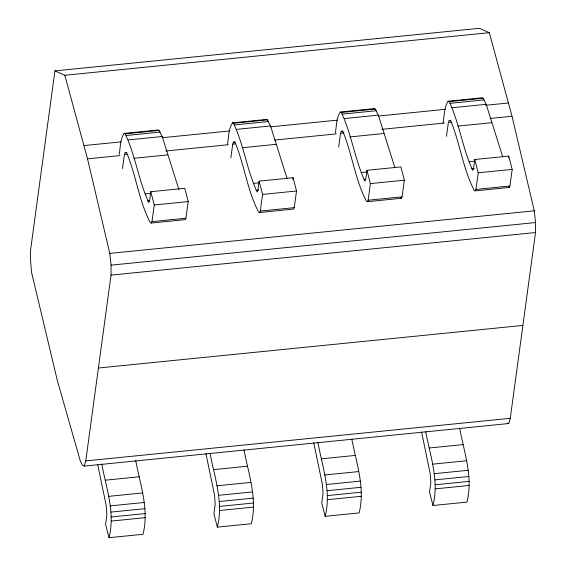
<?xml version="1.0" encoding="UTF-8"?>
<svg xmlns="http://www.w3.org/2000/svg" width="566" height="566" viewBox="0 0 566 566"><rect width="100%" height="100%" fill="white"/><g stroke="black" fill="none" stroke-linecap="round" stroke-linejoin="round"><path stroke-width="0.85" d="M84.284 466.108L85.777 460.894L111.028 275.118L111.07 265.143L109.79 253.398L87.525 158.848L64.814 75.271L54.93 70.884L30.43 251.113L30.536 259.978L31.505 272.161L57.371 380.663L80.457 461.467L82.551 465.337L84.284 466.108L508.777 423.524L510.27 418.309L535.521 232.534L535.57 222.558L534.283 210.814L512.018 116.263L489.307 32.687L479.423 28.3L54.93 70.884M135.72 460.526C140.234 484.737 149.29 509.499 142.986 534.29L109.026 537.7C115.33 512.902 106.274 488.14 101.76 463.936M244.038 449.963C248.559 474.174 257.608 498.936 251.304 523.734L217.344 527.137C223.648 502.339 214.599 477.584 210.078 453.373M351.861 439.152C356.382 463.356 365.431 488.118 359.127 512.916L325.167 516.326C331.471 491.529 322.422 466.766 317.901 442.555M459.684 428.335C464.198 452.545 473.254 477.301 466.95 502.099L432.99 505.509C439.294 480.711 430.245 455.948 425.724 431.738M119.193 154.362C120.487 147.393 120.084 139.533 124.138 133.399L158.098 129.996L159.088 130.435L162.194 136.519L178.955 189.695M122.511 168.512L124.393 154.681L125.185 152.686L126.006 152.459L126.918 153.45L128.1 156.329C136.392 177.972 139.512 202.034 150.273 222.615L151.264 223.054L185.224 219.65L185.945 218.207L188.202 201.567L184.771 188.28L150.811 191.69L149.53 201.114L148.808 202.564C138.55 180.688 135.585 155.608 125.128 133.838L124.138 133.399M151.264 223.054L151.985 221.61L154.242 204.977L150.811 191.69M227.398 144.67C228.791 137.425 228.268 129.232 232.463 122.843L266.423 119.433L267.414 119.872L270.513 125.956L287.019 178.311M230.836 157.949L232.718 144.125L233.51 142.123L234.331 141.896L235.244 142.894L236.425 145.766C244.717 167.409 247.837 191.478 258.598 212.059L259.589 212.498L293.549 209.087L294.263 207.644L296.527 191.004L293.089 177.724L259.129 181.127L257.848 190.558L257.134 192.001C246.875 170.125 243.911 145.045 233.454 123.282L232.463 122.843M259.589 212.498L260.303 211.047L262.567 194.414L259.129 181.127M292.855 179.436L293.089 177.724M335.341 132.989C336.629 126.013 336.232 118.16 340.286 112.026L374.246 108.622L375.23 109.061L378.336 115.139L394.835 167.494M338.659 147.139L340.534 133.307L341.333 131.305L342.147 131.079L343.06 132.076L344.241 134.949C352.533 156.591 355.66 180.66 366.421 201.241L367.405 201.68L401.365 198.27L402.086 196.827L404.35 180.193L400.912 166.906L366.952 170.316L365.671 179.74L364.95 181.184C354.691 159.315 351.734 134.234 341.27 112.464L340.286 112.026M367.405 201.68L368.126 200.237L370.39 183.596L366.952 170.316M443.044 123.034C444.437 115.789 443.907 107.604 448.102 101.208L482.062 97.805L483.053 98.243L486.159 104.321L502.658 156.676M446.475 136.321L448.357 122.489L449.156 120.487L449.97 120.268L450.883 121.258L452.064 124.138C460.356 145.78 463.483 169.842 474.237 190.424L475.228 190.862L509.188 187.452L509.909 186.009L512.173 169.376L508.735 156.089L474.775 159.499L473.494 168.923L472.773 170.366C462.514 148.497 459.55 123.416 449.093 101.647L448.102 101.208M475.228 190.862L475.949 189.419L478.213 172.779L474.775 159.499M508.501 157.801L508.735 156.089M64.814 75.271L489.307 32.687M125.128 133.838L159.088 130.435M233.454 123.282L267.414 119.872M341.27 112.464L375.23 109.061M449.093 101.647L483.053 98.243M126.211 135.5L160.171 132.09M234.536 124.937L268.496 121.534M342.359 114.12L376.319 110.717M450.182 103.309L484.135 99.899M128.234 139.922L162.194 136.519M236.553 129.359L270.513 125.956M344.376 118.549L378.336 115.139M452.199 107.731L486.159 104.321M84.086 145.561L120.997 141.861M162.308 137.715L229.103 131.015M270.406 126.876L337.202 120.169M378.505 116.03L445.3 109.33M485.727 105.269L508.579 102.977M125.185 152.686L126.933 152.509M233.51 142.123L235.251 141.946M341.333 131.305L343.074 131.135M449.156 120.487L450.897 120.317M124.393 154.681L127.874 154.334M232.718 144.125L235.329 143.863M340.534 133.307L344.022 132.953M448.357 122.489L451.838 122.143M87.525 158.848L120.042 155.586M165.739 151.002L228.14 144.74M274.722 140.071L336.239 133.894M381.944 129.31L444.345 123.055M490.043 118.471L512.018 116.263M133.859 158.296L167.819 154.886M242.184 147.733L276.144 144.33M350 136.915L383.96 133.512M457.823 126.105L491.783 122.695M145.264 193.933L150.485 193.409M253.589 183.37L258.811 182.846M361.405 172.559L366.634 172.029M469.228 161.742L474.457 161.218M147.726 200.902L149.466 200.732M256.044 190.346L258.655 190.084M363.867 179.528L365.608 179.351M471.69 168.71L474.301 168.449M154.242 204.977L188.202 201.567M262.567 194.414L296.527 191.004M370.39 183.596L404.35 180.193M478.213 172.779L512.173 169.376M151.985 221.61L185.945 218.207M260.303 211.047L294.263 207.644M368.126 200.237L402.086 196.827M475.949 189.419L509.909 186.009M109.79 253.398L534.283 210.814M111.07 265.143L535.57 222.558M111.028 275.118L535.521 232.534M98.406 368.006L522.899 325.422M85.777 460.894L510.27 418.309M105.311 480.194L139.271 476.784M213.63 469.631L247.59 466.228M321.453 458.814L355.413 455.411M429.276 447.996L463.236 444.593M108.615 496.361L142.575 492.951M216.941 485.798L250.901 482.395M324.757 474.98L358.717 471.577M432.58 464.17L466.54 460.759M110.2 505.884L144.16 502.481M218.526 495.321L252.486 491.918M326.349 484.51L360.309 481.1M434.172 473.692L468.132 470.282M110.929 512.088L144.889 508.678M219.254 501.526L253.214 498.122M327.077 490.708L361.037 487.305M434.9 479.897L468.86 476.487M111.318 516.963L145.278 513.553M219.643 506.4L253.603 502.997M327.459 495.583L361.419 492.179M435.282 484.772L469.242 481.362M111.283 521.067L145.243 517.657M219.608 510.504L253.568 507.094M327.431 499.686L361.391 496.283M435.247 488.868L469.207 485.465M508.197 187.013L509.188 187.452M400.381 197.831L401.365 198.27M507.624 423.014L508.777 423.524M432.99 505.509L429.552 492.222L430.832 482.798L430.238 473.707L421.571 431.978M325.167 516.326L321.736 503.04L323.016 493.609L322.415 484.524L313.748 442.789M217.344 527.137L213.913 513.857L215.193 504.426L214.592 495.342L205.925 453.607M109.026 537.7L105.587 524.413L106.868 514.989L106.266 505.905L97.607 464.17"/></g></svg>
